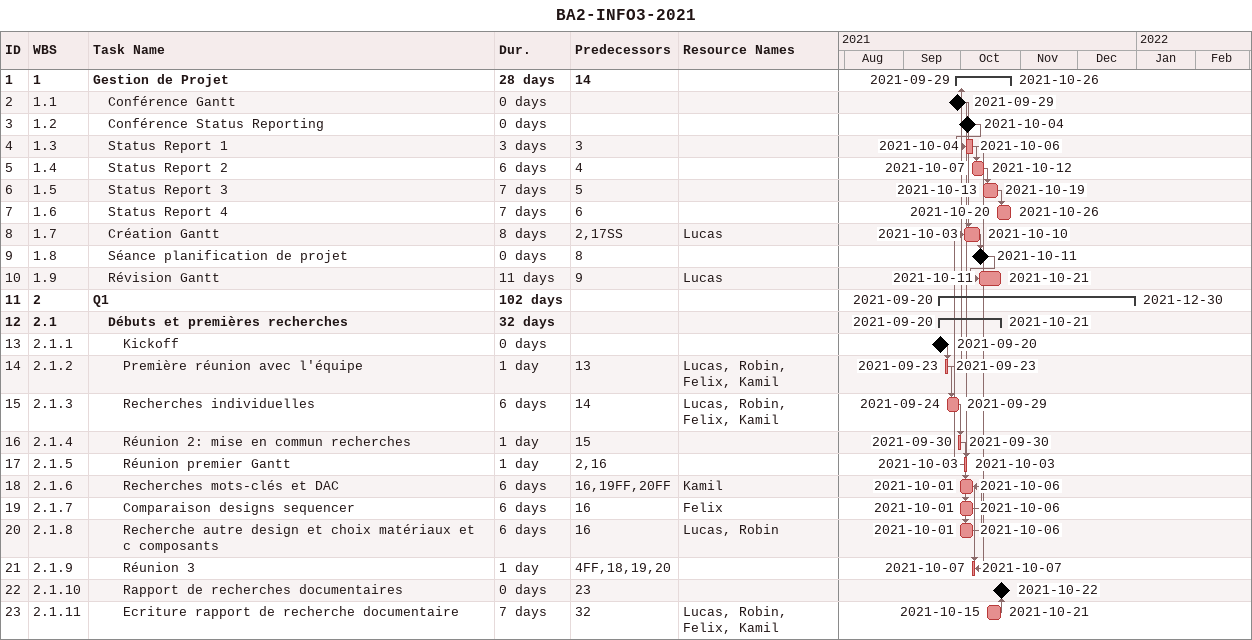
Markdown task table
BA2-INFO3-2021

| ID | WBS | Task | Duration | Start | Finish | Predecessors | Resources |
|---|---|---|---|---|---|---|---|
| 1 | 1 | **Gestion de Projet** | 28d | 2021-09-29 | 2021-10-26 | 14 |  |
| 2 | 1.1 | Conférence Gantt | 0d | 2021-09-29 | 2021-09-29 |  |  |
| 3 | 1.2 | Conférence Status Reporting | 0d | 2021-10-04 | 2021-10-04 |  |  |
| 4 | 1.3 | Status Report 1 | 3d | 2021-10-04 | 2021-10-06 | 3 |  |
| 5 | 1.4 | Status Report 2 | 6d | 2021-10-07 | 2021-10-12 | 4 |  |
| 6 | 1.5 | Status Report 3 | 7d | 2021-10-13 | 2021-10-19 | 5 |  |
| 7 | 1.6 | Status Report 4 | 7d | 2021-10-20 | 2021-10-26 | 6 |  |
| 8 | 1.7 | Création Gantt | 8d | 2021-10-03 | 2021-10-10 | 2, 17SS | Lucas |
| 9 | 1.8 | Séance planification de projet | 0d | 2021-10-11 | 2021-10-11 | 8 |  |
| 10 | 1.9 | Révision Gantt | 11d | 2021-10-11 | 2021-10-21 | 9 | Lucas |
| 11 | 2 | **Q1** | 102d | 2021-09-20 | 2021-12-30 |  |  |
| 12 | 2.1 | **Débuts et premières recherches** | 32d | 2021-09-20 | 2021-10-21 |  |  |
| 13 | 2.1.1 | Kickoff | 0d | 2021-09-20 | 2021-09-20 |  |  |
| 14 | 2.1.2 | Première réunion avec l'équipe | 1d | 2021-09-23 | 2021-09-23 | 13 | Lucas, Robin, Felix, Kamil |
| 15 | 2.1.3 | Recherches individuelles | 6d | 2021-09-24 | 2021-09-29 | 14 | Lucas, Robin, Felix, Kamil |
| 16 | 2.1.4 | Réunion 2: mise en commun recherches | 1d | 2021-09-30 | 2021-09-30 | 15 |  |
| 17 | 2.1.5 | Réunion premier Gantt | 1d | 2021-10-03 | 2021-10-03 | 2, 16 |  |
| 18 | 2.1.6 | Recherches mots-clés et DAC | 6d | 2021-10-01 | 2021-10-06 | 16, 19FF, 20FF | Kamil |
| 19 | 2.1.7 | Comparaison designs sequencer | 6d | 2021-10-01 | 2021-10-06 | 16 | Felix |
| 20 | 2.1.8 | Recherche autre design et choix matériaux et c composants | 6d | 2021-10-01 | 2021-10-06 | 16 | Lucas, Robin |
| 21 | 2.1.9 | Réunion 3 | 1d | 2021-10-07 | 2021-10-07 | 4FF, 18, 19, 20 |  |
| 22 | 2.1.10 | Rapport de recherches documentaires | 0d | 2021-10-22 | 2021-10-22 | 23 |  |
| 23 | 2.1.11 | Ecriture rapport de recherche documentaire | 7d | 2021-10-15 | 2021-10-21 | 32 | Lucas, Robin, Felix, Kamil |
